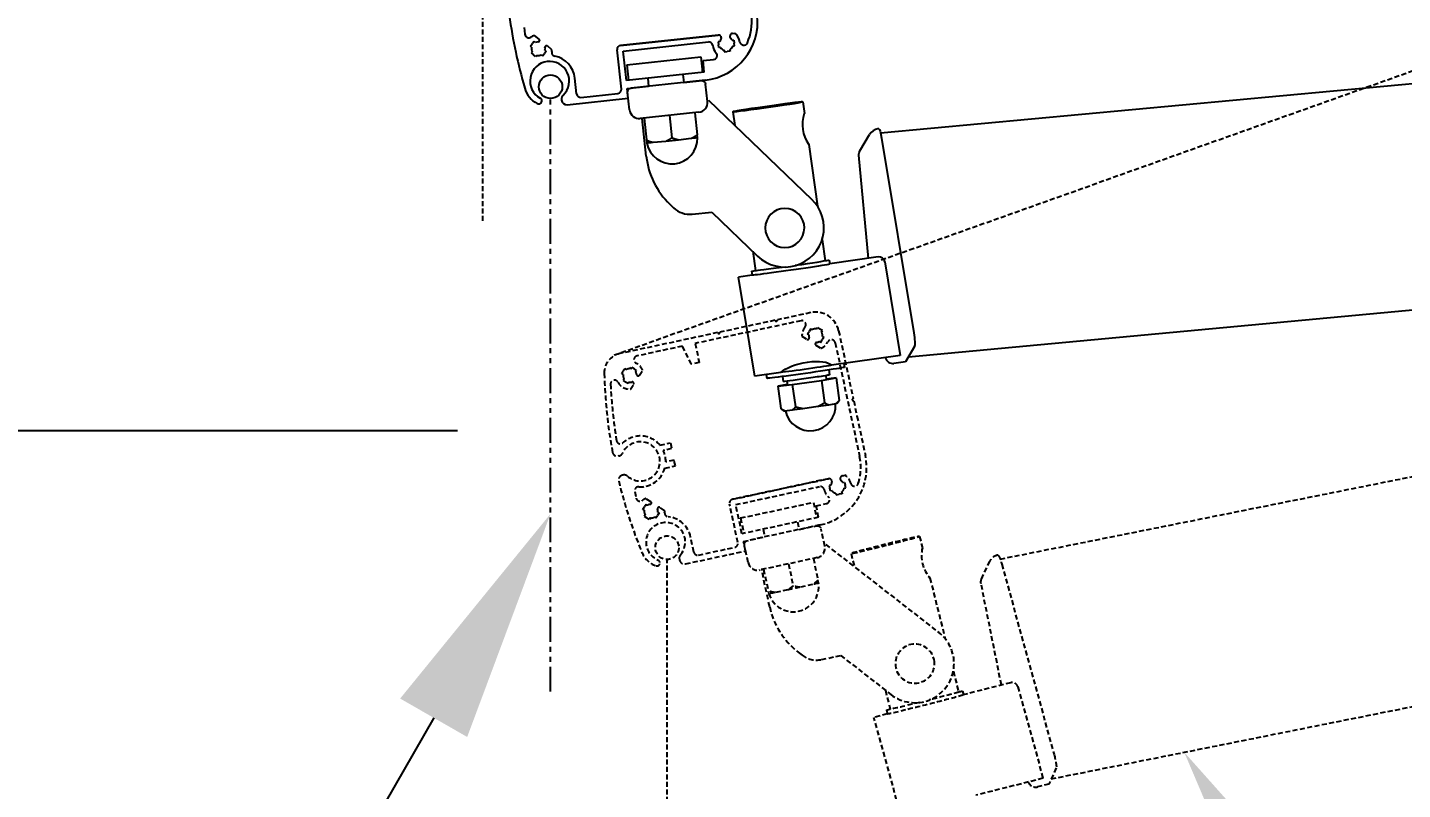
# Model space of a CAD drawing. Header units: millimetres. Extents: x 2183 to 14812, y 264 to 8523.
# Drawn here: x 7991.5 to 8342.5, y 4069.7 to 4264.2 of the extents above; entities that cross this region are included whole.
import ezdxf
from ezdxf import colors
from ezdxf.entities.mleader import LeaderData, LeaderLine
from ezdxf.math import Vec2, Vec3

# ---------------------------------------------------------------- set-up
doc = ezdxf.new("R2010")
doc.units = ezdxf.units.MM
doc.header["$LTSCALE"] = 0.2
doc.linetypes.add('HIDDEN', pattern=[9.525, 6.35, -3.175])
doc.linetypes.add('PHANTOM', pattern=[63.5, 31.75, -6.35, 6.35, -6.35, 6.35, -6.35])
doc.layers.get('Defpoints').update_dxf_attribs({"color": 9})
for name, color, linetype in [('キャンバス', 210, 'PHANTOM'), ('寸法1', 2, 'Continuous'), ('引出線', 2, 'Continuous'), ('製品', 4, 'Continuous'), ('隠れ線', 5, 'HIDDEN')]:
    doc.layers.add(name, color=color, linetype=linetype)
doc.styles.add('TENPAL（ｺﾞｼｯｸ)', font='MS PGothic.ttf')
doc.dimstyles.new('030-TENPAL', dxfattribs={"dimscale": 30, "dimtxt": 2, "dimasz": 2.5, "dimexe": 0, "dimexo": 3, "dimgap": 0.5, "dimtad": 1, "dimlfac": -1, "dimdsep": 46, "dimtxsty": 'TENPAL（ｺﾞｼｯｸ)', "dimblk1": 'DOTSMALL', "dimblk2": 'DOTSMALL', "dimsah": 1, "dimcen": 3, "dimazin": 2, "dimtfac": 1, "dimtofl": 0, "dimtmove": 0, "dimatfit": 3, "dimfxl": 1, "dimtolj": 1, "dimtzin": 0, "dimarcsym": 0})

# ---------------------------------------------------------------- blocks, each defined once
blk = doc.blocks.new('_DOTSMALL')
at = {"color": 0, "linetype": 'ByBlock', "const_width": 0.5}
blk.add_lwpolyline([(-0.0625, 0, 1), (0.0625, 0, 1)], format="xyb", close=True, dxfattribs=at)
blk = doc.blocks.new('*D86')
at = {"layer": 'Defpoints', "color": 0, "transparency": 16777216}
for p in [(9396.78, 4656.93), (7313.4, 4161.23), (8191.29, 4161.23)]:
    blk.add_point(p, dxfattribs=at)
at = {"layer": '寸法1', "color": 0, "lineweight": -2, "transparency": 16777216}
for p, q in [((9306.78, 4656.93), (7313.4, 4656.93)), ((7313.4, 4656.93), (7313.4, 4161.23)), ((8101.29, 4161.23), (7313.4, 4161.23))]:
    blk.add_line(p, q, dxfattribs=at)
at = {"layer": '寸法1', "color": 0, "lineweight": -2, "transparency": 16777216, "xscale": 75, "yscale": 75, "zscale": 75}
for p, rotation in [((7313.4, 4656.93), 90), ((7313.4, 4161.23), 270)]:
    blk.add_blockref('_DOTSMALL', p, dxfattribs=dict(at, rotation=rotation))
at = {"layer": '寸法1', "color": 0, "transparency": 16777216, "insert": (7268.4, 4409.08), "char_height": 60, "attachment_point": 5, "rotation": 90, "style": 'TENPAL（ｺﾞｼｯｸ)'}
blk.add_mtext('\\A1;H=496', dxfattribs=at)
blk = doc.blocks.new('*D88')
at = {"layer": 'Defpoints', "color": 0, "transparency": 16777216}
for p in [(8191.29, 4161.23), (7313.4, 1356.93), (7965.37, 1356.93)]:
    blk.add_point(p, dxfattribs=at)
at = {"layer": '寸法1', "color": 0, "lineweight": -2, "transparency": 16777216}
for p, q in [((8101.29, 4161.23), (7313.4, 4161.23)), ((7313.4, 4161.23), (7313.4, 1356.93)), ((7875.37, 1356.93), (7313.4, 1356.93))]:
    blk.add_line(p, q, dxfattribs=at)
at = {"layer": '寸法1', "color": 0, "lineweight": -2, "transparency": 16777216, "xscale": 75, "yscale": 75, "zscale": 75}
for p, rotation in [((7313.4, 4161.23), 90), ((7313.4, 1356.93), 270)]:
    blk.add_blockref('_DOTSMALL', p, dxfattribs=dict(at, rotation=rotation))
at = {"layer": '寸法1', "color": 0, "transparency": 16777216, "insert": (7268.4, 2759.08), "char_height": 60, "attachment_point": 5, "rotation": 90, "style": 'TENPAL（ｺﾞｼｯｸ)'}
blk.add_mtext('\\A1;2804', dxfattribs=at)
blk = doc.blocks.new('*D89')
at = {"layer": 'Defpoints', "color": 0, "transparency": 16777216}
for p in [(9396.78, 4656.93), (7163.4, 1356.93), (7965.37, 1356.93)]:
    blk.add_point(p, dxfattribs=at)
at = {"layer": '寸法1', "color": 0, "lineweight": -2, "transparency": 16777216}
for p, q in [((9306.78, 4656.93), (7163.4, 4656.93)), ((7163.4, 4656.93), (7163.4, 1356.93)), ((7875.37, 1356.93), (7163.4, 1356.93))]:
    blk.add_line(p, q, dxfattribs=at)
at = {"layer": '寸法1', "color": 0, "lineweight": -2, "transparency": 16777216, "xscale": 75, "yscale": 75, "zscale": 75}
for p, rotation in [((7163.4, 4656.93), 90), ((7163.4, 1356.93), 270)]:
    blk.add_blockref('_DOTSMALL', p, dxfattribs=dict(at, rotation=rotation))
at = {"layer": '寸法1', "color": 0, "transparency": 16777216, "insert": (7118.4, 3006.93), "char_height": 60, "attachment_point": 5, "rotation": 90, "style": 'TENPAL（ｺﾞｼｯｸ)'}
blk.add_mtext('\\A1;3300', dxfattribs=at)

msp = doc.modelspace()

# ---------------------------------------------------------------- linework, layer by layer
at = {"layer": 'キャンバス', "color": 210, "extrusion": (0.965926, -0.258819, 0)}
msp.add_line((8125, 4094.669), (8125, 4246.081), dxfattribs=at)
at = {"layer": '製品'}
for p, q in [((8209.238, 4237.299), (8693.988, 4282.441)), ((8118.279, 4264.203), (8118.464, 4262.472)), ((8122.076, 4261.192), (8120.896, 4262.143)), ((8167.801, 4262.286), (8142.906, 4259.624)), ((8142.906, 4259.624), (8167.801, 4262.286)), ((8168.441, 4262.003), (8168.496, 4261.928)), ((8170.868, 4262.262), (8170.831, 4262.177)), ((8171.434, 4262.675), (8172.089, 4262.745)), ((8119.849, 4259.455), (8120.32, 4260.039)), ((8120.175, 4259.192), (8119.849, 4259.455)), ((8120.3, 4258.023), (8120.037, 4257.697)), ((8120.3, 4258.023), (8120.037, 4257.697)), ((8120.3, 4258.023), (8120.037, 4257.697)), ((8120.3, 4258.023), (8120.037, 4257.697)), ((8120.037, 4257.697), (8120.62, 4257.226)), ((8120.037, 4257.697), (8120.62, 4257.226)), ((8120.037, 4257.697), (8120.62, 4257.226)), ((8120.037, 4257.697), (8120.62, 4257.226)), ((8120.79, 4260.623), (8120.32, 4260.039)), ((8121.116, 4260.36), (8120.79, 4260.623)), ((8122.202, 4260.865), (8122.196, 4260.829)), ((8122.962, 4256.943), (8123.433, 4257.527)), ((8123.904, 4258.111), (8123.433, 4257.527)), ((8123.578, 4258.374), (8123.904, 4258.111)), ((8123.842, 4259.542), (8123.808, 4259.529)), ((8125.367, 4258.536), (8124.188, 4259.488)), ((8143.092, 4248.481), (8142.018, 4258.523)), ((8143.563, 4258.186), (8165.303, 4260.511)), ((8144.371, 4250.629), (8143.563, 4258.186)), ((8168.228, 4260.608), (8167.811, 4260.564)), ((8167.811, 4260.564), (8167.891, 4259.818)), ((8167.971, 4259.072), (8167.891, 4259.818)), ((8168.387, 4259.117), (8167.971, 4259.072)), ((8169.302, 4258.379), (8169.346, 4257.962)), ((8169.302, 4258.379), (8169.346, 4257.962)), ((8169.302, 4258.379), (8169.346, 4257.962)), ((8169.302, 4258.379), (8169.346, 4257.962)), ((8169.346, 4257.962), (8170.092, 4258.042)), ((8169.346, 4257.962), (8170.092, 4258.042)), ((8169.346, 4257.962), (8170.092, 4258.042)), ((8169.346, 4257.962), (8170.092, 4258.042)), ((8170.838, 4258.122), (8170.092, 4258.042)), ((8170.838, 4258.122), (8170.092, 4258.042)), ((8170.838, 4258.122), (8170.092, 4258.042)), ((8170.838, 4258.122), (8170.092, 4258.042)), ((8170.838, 4258.122), (8170.092, 4258.042)), ((8170.838, 4258.122), (8170.092, 4258.042)), ((8170.838, 4258.122), (8170.092, 4258.042)), ((8170.838, 4258.122), (8170.092, 4258.042)), ((8170.793, 4258.538), (8170.838, 4258.122)), ((8170.793, 4258.538), (8170.838, 4258.122)), ((8170.793, 4258.538), (8170.838, 4258.122)), ((8170.793, 4258.538), (8170.838, 4258.122)), ((8170.793, 4258.538), (8170.838, 4258.122)), ((8170.793, 4258.538), (8170.838, 4258.122)), ((8170.793, 4258.538), (8170.838, 4258.122)), ((8170.793, 4258.538), (8170.838, 4258.122)), ((8171.372, 4260.945), (8171.788, 4260.989)), ((8171.531, 4259.453), (8171.948, 4259.498)), ((8171.788, 4260.989), (8171.868, 4260.243)), ((8171.948, 4259.498), (8171.868, 4260.243)), ((8121.204, 4256.756), (8120.62, 4257.226)), ((8121.204, 4256.756), (8120.62, 4257.226)), ((8121.204, 4256.756), (8120.62, 4257.226)), ((8121.204, 4256.756), (8120.62, 4257.226)), ((8121.204, 4256.756), (8120.62, 4257.226)), ((8121.204, 4256.756), (8120.62, 4257.226)), ((8121.204, 4256.756), (8120.62, 4257.226)), ((8121.204, 4256.756), (8120.62, 4257.226)), ((8121.467, 4257.081), (8121.204, 4256.756)), ((8121.467, 4257.081), (8121.204, 4256.756)), ((8121.467, 4257.081), (8121.204, 4256.756)), ((8121.467, 4257.081), (8121.204, 4256.756)), ((8121.467, 4257.081), (8121.204, 4256.756)), ((8121.467, 4257.081), (8121.204, 4256.756)), ((8121.467, 4257.081), (8121.204, 4256.756)), ((8121.467, 4257.081), (8121.204, 4256.756)), ((8122.636, 4257.206), (8122.962, 4256.943)), ((8144.441, 4254.659), (8163.333, 4256.679)), ((8144.441, 4254.659), (8144.866, 4250.682)), ((8163.333, 4256.679), (8163.758, 4252.702)), ((8163.938, 4255.739), (8166.64, 4256.027)), ((8164.257, 4252.756), (8163.938, 4255.739)), ((8131.657, 4247.258), (8131.232, 4251.235)), ((8164.257, 4252.756), (8144.371, 4250.629)), ((8164.47, 4250.767), (8145.578, 4248.746)), ((8149.84, 4251.214), (8150.052, 4249.225)), ((8158.789, 4252.171), (8159.001, 4250.182)), ((8159.001, 4250.182), (8164.47, 4250.767)), ((8132.758, 4246.37), (8142.204, 4247.38)), ((8144.583, 4248.64), (8150.052, 4249.225)), ((8144.849, 4246.154), (8144.583, 4248.64)), ((8145.168, 4243.172), (8144.69, 4247.646)), ((8164.576, 4249.773), (8164.576, 4249.775)), ((8165.055, 4245.299), (8164.576, 4249.773)), ((8122.79, 4245.535), (8122.784, 4245.592)), ((8127.789, 4245.813), (8127.807, 4245.639)), ((8129.238, 4244.485), (8144.849, 4246.154)), ((8165.34, 4245.654), (8191.739, 4220.255)), ((8189.37, 4245.224), (8189.792, 4242.254)), ((8162.835, 4242.547), (8147.92, 4240.952)), ((8149.453, 4231.312), (8148.415, 4241.005)), ((8148.914, 4241.058), (8149.596, 4234.68)), ((8155.377, 4241.749), (8155.991, 4236.014)), ((8161.84, 4242.441), (8162.448, 4236.761)), ((8171.548, 4242.692), (8172.044, 4239.204)), ((8189.792, 4242.254), (8189.791, 4242.253)), ((8162.522, 4236.062), (8162.448, 4236.761)), ((8203.992, 4232.726), (8206.419, 4236.883)), ((8208.782, 4238.369), (8208.582, 4238.34)), ((8154.478, 4235.131), (8151.189, 4234.808)), ((8160.939, 4235.851), (8157.655, 4235.471)), ((8190.916, 4234.335), (8193.158, 4218.558)), ((8209.516, 4235.925), (8217.719, 4186.234)), ((8206.198, 4205.27), (8203.74, 4231.584)), ((8216.343, 4180.128), (8702.199, 4225.429)), ((8155.467, 4219.074), (8156.378, 4218.198)), ((8161.176, 4216.556), (8166.182, 4217.092)), ((8166.182, 4217.092), (8177.872, 4205.845)), ((8194.361, 4210.087), (8195.135, 4204.636)), ((8176.611, 4207.059), (8177.314, 4202.104)), ((8208.641, 4205.622), (8196.259, 4203.839)), ((8176.324, 4201.964), (8176.465, 4200.974)), ((8196.125, 4204.776), (8196.266, 4203.787)), ((8210.335, 4204.382), (8214.277, 4180.499)), ((8176.463, 4200.988), (8172.973, 4200.486)), ((8177.155, 4175.153), (8172.973, 4200.486)), ((8214.277, 4180.499), (8196.761, 4177.977)), ((8217.894, 4182.786), (8215.62, 4178.889)), ((8199.869, 4178.424), (8200.008, 4177.449)), ((8215.62, 4178.889), (8212.657, 4178.462)), ((8183.752, 4176.103), (8177.155, 4175.153)), ((8180.073, 4175.573), (8180.206, 4174.636)), ((8184.183, 4175.081), (8184.363, 4173.818)), ((8185.36, 4173.909), (8185.493, 4172.968)), ((8186.702, 4173.043), (8194.133, 4174.098)), ((8194.133, 4174.098), (8197.875, 4174.726)), ((8194.133, 4174.098), (8194.944, 4168.387)), ((8195.26, 4175.316), (8195.394, 4174.375)), ((8197.875, 4174.726), (8195.385, 4174.439)), ((8196.064, 4176.768), (8196.244, 4175.505)), ((8197.875, 4174.726), (8198.686, 4169.016)), ((8183.013, 4172.617), (8186.702, 4173.043)), ((8185.484, 4173.032), (8183.013, 4172.617)), ((8183.013, 4172.617), (8183.824, 4166.906)), ((8186.702, 4173.043), (8187.513, 4167.332)), ((8184.652, 4166.283), (8183.925, 4166.828)), ((8186.71, 4166.503), (8184.834, 4166.287)), ((8193.221, 4167.404), (8189.443, 4166.867)), ((8197.869, 4168.137), (8195.967, 4167.817)), ((8198.064, 4168.188), (8198.654, 4168.972))]:
    msp.add_line(p, q, dxfattribs=at)
msp.add_circle((8125, 4249.081), 3, dxfattribs=at)
for centre, radius, start, end in [((8243.293, 4284.842), 130, 187.75033, 196.12984), ((8162.875, 4265.682), 15, 276.10419, 6.10419), ((8162.875, 4265.682), 13.5, 336.4287, 6.10419), ((8119.459, 4262.579), 1, 186.10419, 302.49199), ((8121.876, 4258.783), 3.5, 106.25428, 122.49199), ((8121.856, 4260.919), 0.35, 351.10419, 51.10419), ((8167.876, 4261.59), 0.7, 36.10419, 96.10419), ((8169.88, 4260.031), 1.75, 142.70574, 160.72725), ((8167.93, 4261.515), 0.7, 322.70574, 36.10419), ((8171.471, 4261.894), 0.7, 156.10419, 229.50264), ((8171.508, 4261.979), 0.7, 96.10419, 156.10419), ((8169.88, 4260.031), 1.75, 31.48112, 49.50264), ((8169.88, 4260.031), 3.5, 8.33768, 50.8521), ((8121.876, 4258.783), 1.75, 166.48112, 205.72725), ((8121.876, 4258.783), 1.75, 90.69826, 115.72725), ((8121.851, 4260.883), 0.35, 270.69826, 351.10419), ((8121.876, 4258.783), 1.75, 346.48112, 11.51012), ((8123.934, 4259.202), 0.35, 111.10419, 191.51012), ((8123.968, 4259.215), 0.35, 51.10419, 111.10419), ((8126.286, 4257.889), 1, 168.53707, 258.32486), ((8121.876, 4258.783), 3.5, 348.53707, 355.95409), ((8143.012, 4258.63), 1, 96.10419, 186.10419), ((8165.409, 4259.516), 1, 6.56305, 96.10419), ((8169.88, 4260.031), 3.5, 186.56305, 221.96276), ((8166.533, 4257.022), 1, 276.10419, 41.96276), ((8169.88, 4260.031), 1.75, 211.48112, 250.72725), ((8169.88, 4260.031), 1.75, 301.48112, 340.72725), ((8174.332, 4260.683), 1, 188.33768, 336.4287), ((8124.769, 4250.544), 5, 313.20179, 241.42607), ((8121.876, 4258.783), 1.75, 256.48112, 295.72725), ((8124.769, 4250.544), 6.5, 6.10419, 78.32486), ((8124.439, 4250.374), 6.249, 195.28981, 243.27723), ((8132.651, 4247.364), 1, 186.10419, 276.10419), ((8142.098, 4248.374), 1, 276.10419, 6.10419), ((8121.988, 4245.507), 0.8, 243.27723, 6.10419), ((8121.995, 4245.45), 0.8, 6.10419, 61.42607), ((8129.081, 4245.952), 1.3, 133.20179, 186.10419), ((8129.1, 4245.777), 1.3, 186.10419, 276.10419), ((8162.569, 4245.033), 2.5, 276.10419, 6.10416), ((8147.654, 4243.438), 2.5, 186.23909, 276.10419), ((8198.103, 4239.394), 8.79, 161.01932, 215.15112), ((8209.01, 4235.37), 3, 98.19511, 149.72542), ((8156.003, 4235.896), 6.5, 190.77811, 1.4302), ((8169.332, 4233.485), 19.997, 186.23975, 226.10755), ((8184.806, 4213.051), 10, 226.10764, 46.99172), ((8160.538, 4222.523), 6, 226.10867, 276.10405), ((8208.855, 4204.138), 1.5, 9.37354, 98.19511), ((8212.372, 4180.443), 2.002, 194.39579, 278.16286), ((8191.288, 4167.732), 6.5, 192.72768, 3.43723)]:
    msp.add_arc(centre, radius, start, end, dxfattribs=at)
at = {"layer": '製品', "extrusion": (0, 0, -1)}
for centre, major_axis, ratio, start_param, end_param in [((8163.582, 4249.666), (-0.994, -0.109), 0.9998874, 1.5731512, 3.1415927), ((8145.684, 4247.752), (0.994, 0.109), 0.9998874, 3.1439475, 4.7147438), ((8180.459, 4243.958), (8.911, 1.266), 0.0148774, 1.4863233, 7.7695086), ((8209.209, 4235.399), (-0.428, 2.969), 0.1278461, 0, 1.4112645), ((8156.056, 4235.399), (6.736, 0.72), 0.0150037, 2.379902, 2.8560152), ((8156.056, 4235.399), (6.736, 0.72), 0.0150037, 1.3327044, 1.8088175), ((8156.056, 4235.399), (6.736, 0.72), 0.0150037, 0.2855068, 0.7616199), ((8206.759, 4231.516), (2.984, -0.66), 0.7837576, 2.8949915, 3.3881939), ((8184.809, 4213.02), (4.97, 0.543), 0.9998874, 0.109729, 6.3929143), ((8186.225, 4203.37), (9.901, 1.406), 0.0148774, 3.1415927, 3.5926195), ((8186.366, 4202.38), (9.901, 1.406), 0.0148774, 0, 3.1415927), ((8186.225, 4203.37), (8.911, 1.266), 0.0148774, 1.7189378, 3.1415927), ((8186.225, 4203.37), (8.911, 1.266), 0.0148774, 0, 1.431483), ((8186.225, 4203.37), (9.901, 1.406), 0.0148774, 5.8321585, 6.2831853), ((8217.412, 4185.709), (-0.428, 2.969), 0.1278461, 1.4112645, 2.9820608), ((8190.107, 4176.042), (9.901, 1.406), 0.0148774, 0, 3.1415927), ((8190.082, 4176.219), (-6.877, -1.351), 0.3452166, 0.4748106, 2.9596867), ((8189.966, 4177.032), (6.93, 0.985), 0.0148774, 1.4425851, 2.6850231), ((8189.966, 4177.032), (6.93, 0.985), 0.0148774, 0.2001471, 1.4425851), ((8190.303, 4174.661), (5.94, 0.844), 0.0148774, 1.5769755, 3.1415927), ((8190.303, 4174.661), (5.94, 0.844), 0.0148774, 0, 1.5769755), ((8191.358, 4167.237), (6.707, 0.953), 0.0148774, 2.9097152, 3.1267131), ((8191.358, 4167.237), (6.707, 0.953), 0.0148774, 1.8625176, 2.3386307), ((8191.358, 4167.237), (6.707, 0.953), 0.0148774, 0.8153202, 1.2914334), ((8191.358, 4167.237), (6.707, 0.953), 0.0148774, 0.0148796, 0.2442357)]:
    msp.add_ellipse(centre, major_axis=major_axis, ratio=ratio, start_param=start_param, end_param=end_param, dxfattribs=at)
at = {"layer": '製品'}
for points, weights in [([(8162.448, 4236.761), (8161.665, 4236.183), (8160.939, 4235.851)], [1.00435871834, 1.01064443182, 1]), ([(8151.189, 4234.808), (8150.409, 4234.979), (8149.521, 4235.379)], [1, 1.01064443182, 1.00435871834]), ([(8155.991, 4236.014), (8155.207, 4235.45), (8154.478, 4235.131)], [1.00435871866, 1.01064443155, 1]), ([(8157.655, 4235.471), (8156.876, 4235.629), (8155.991, 4236.014)], [1, 1.01064443155, 1.00435871866]), ([(8184.834, 4166.287), (8184.369, 4166.481), (8183.824, 4166.906)], [1, 1.01064443155, 1.00435871866]), ([(8187.513, 4167.332), (8187.105, 4166.797), (8186.71, 4166.503)], [1.00435871834, 1.01064443182, 1]), ([(8189.443, 4166.867), (8188.541, 4166.988), (8187.513, 4167.332)], [1, 1.01064443741, 1.00435872009]), ([(8194.944, 4168.387), (8194.053, 4167.771), (8193.221, 4167.404)], [1.00435872009, 1.01064443741, 1]), ([(8195.967, 4167.817), (8195.496, 4167.988), (8194.944, 4168.387)], [1, 1.01064443182, 1.00435871834]), ([(8198.686, 4169.016), (8198.271, 4168.455), (8197.869, 4168.137)], [1.00435871866, 1.01064443155, 1])]:
    msp.add_rational_spline(points, weights, degree=2, dxfattribs=at)
at = {"layer": '隠れ線', "color": 252, "extrusion": (-0.104528, 0.994522, 0)}
msp.add_line((9321.503, 4600.709), (8141.252, 4180.514, -220.5), dxfattribs=at)
at = {"layer": '隠れ線', "color": 252, "extrusion": (0.965926, -0.258819, 0)}
for p, q in [((8107.696, 4214.818, -220.5), (8107.696, 4366.229, -220.5)), ((8154.769, 3976.987, -220.5), (8154.769, 4128.399, -220.5))]:
    msp.add_line(p, q, dxfattribs=at)
at = {"layer": '隠れ線', "color": 252}
for p, q in [((8239.777, 4128.487, -220.5), (8717.153, 4224.051, -220.5)), ((8191.428, 4191.399, -220.5), (8182.921, 4189.575, -220.5)), ((8188.977, 4189.34, -220.5), (8161.92, 4183.537, -220.5)), ((8182.334, 4189.449, -220.5), (8168.254, 4186.43, -220.5)), ((8192.915, 4187.268, -220.5), (8193.142, 4187.619, -220.5)), ((8192.915, 4187.268, -220.5), (8193.142, 4187.619, -220.5)), ((8192.915, 4187.268, -220.5), (8193.142, 4187.619, -220.5)), ((8192.915, 4187.268, -220.5), (8193.142, 4187.619, -220.5)), ((8192.915, 4187.268, -220.5), (8193.142, 4187.619, -220.5)), ((8192.915, 4187.268, -220.5), (8193.142, 4187.619, -220.5)), ((8192.915, 4187.268, -220.5), (8193.142, 4187.619, -220.5)), ((8192.915, 4187.268, -220.5), (8193.142, 4187.619, -220.5)), ((8193.142, 4187.619, -220.5), (8193.772, 4187.212, -220.5)), ((8193.142, 4187.619, -220.5), (8193.772, 4187.212, -220.5)), ((8193.142, 4187.619, -220.5), (8193.772, 4187.212, -220.5)), ((8193.142, 4187.619, -220.5), (8193.772, 4187.212, -220.5)), ((8193.142, 4187.619, -220.5), (8193.772, 4187.212, -220.5)), ((8193.142, 4187.619, -220.5), (8193.772, 4187.212, -220.5)), ((8193.142, 4187.619, -220.5), (8193.772, 4187.212, -220.5)), ((8193.142, 4187.619, -220.5), (8193.772, 4187.212, -220.5)), ((8167.668, 4186.304, -220.5), (8142.67, 4180.943, -220.5)), ((8189.188, 4185.413, -220.5), (8190.46, 4184.59, -220.5)), ((8190.599, 4185.989, -220.5), (8191.006, 4186.619, -220.5)), ((8190.951, 4185.762, -220.5), (8190.599, 4185.989, -220.5)), ((8190.81, 4184.573, -220.5), (8190.842, 4184.589, -220.5)), ((8191.414, 4187.249, -220.5), (8191.006, 4186.619, -220.5)), ((8191.765, 4187.021, -220.5), (8191.414, 4187.249, -220.5)), ((8193.606, 4184.044, -220.5), (8193.958, 4183.817, -220.5)), ((8194.402, 4186.805, -220.5), (8193.772, 4187.212, -220.5)), ((8194.402, 4186.805, -220.5), (8193.772, 4187.212, -220.5)), ((8194.402, 4186.805, -220.5), (8193.772, 4187.212, -220.5)), ((8194.402, 4186.805, -220.5), (8193.772, 4187.212, -220.5)), ((8193.958, 4183.817, -220.5), (8194.365, 4184.447, -220.5)), ((8194.174, 4186.453, -220.5), (8194.402, 4186.805, -220.5)), ((8194.174, 4186.453, -220.5), (8194.402, 4186.805, -220.5)), ((8194.174, 4186.453, -220.5), (8194.402, 4186.805, -220.5)), ((8194.174, 4186.453, -220.5), (8194.402, 4186.805, -220.5)), ((8194.772, 4185.076, -220.5), (8194.365, 4184.447, -220.5)), ((8194.421, 4185.304, -220.5), (8194.772, 4185.076, -220.5)), ((8198.552, 4186.791, -220.5), (8202.264, 4169.484, -220.5)), ((8158.655, 4182.837, -220.5), (8147.086, 4180.356, -220.5)), ((8161.013, 4178.229, -220.5), (8158.655, 4182.837, -220.5)), ((8161.92, 4183.537, -220.5), (8162.969, 4178.648, -220.5)), ((8192.579, 4183.428, -220.5), (8192.581, 4183.465, -220.5)), ((8192.739, 4183.117, -220.5), (8194.011, 4182.293, -220.5)), ((8197.679, 4183.711, -220.5), (8203.901, 4154.699, -220.5)), ((8143.992, 4177.079, -220.5), (8143.585, 4176.449, -220.5)), ((8143.992, 4177.079, -220.5), (8143.585, 4176.449, -220.5)), ((8143.992, 4177.079, -220.5), (8143.585, 4176.449, -220.5)), ((8143.992, 4177.079, -220.5), (8143.585, 4176.449, -220.5)), ((8144.344, 4176.851, -220.5), (8143.992, 4177.079, -220.5)), ((8144.344, 4176.851, -220.5), (8143.992, 4177.079, -220.5)), ((8144.344, 4176.851, -220.5), (8143.992, 4177.079, -220.5)), ((8144.344, 4176.851, -220.5), (8143.992, 4177.079, -220.5)), ((8145.493, 4177.098, -220.5), (8145.72, 4177.449, -220.5)), ((8145.72, 4177.449, -220.5), (8146.35, 4177.042, -220.5)), ((8146.98, 4176.635, -220.5), (8146.35, 4177.042, -220.5)), ((8162.969, 4178.648, -220.5), (8161.013, 4178.229, -220.5)), ((8143.177, 4175.819, -220.5), (8143.585, 4176.449, -220.5)), ((8143.177, 4175.819, -220.5), (8143.585, 4176.449, -220.5)), ((8143.177, 4175.819, -220.5), (8143.585, 4176.449, -220.5)), ((8143.177, 4175.819, -220.5), (8143.585, 4176.449, -220.5)), ((8143.177, 4175.819, -220.5), (8143.585, 4176.449, -220.5)), ((8143.177, 4175.819, -220.5), (8143.585, 4176.449, -220.5)), ((8143.177, 4175.819, -220.5), (8143.585, 4176.449, -220.5)), ((8143.177, 4175.819, -220.5), (8143.585, 4176.449, -220.5)), ((8143.529, 4175.592, -220.5), (8143.177, 4175.819, -220.5)), ((8143.529, 4175.592, -220.5), (8143.177, 4175.819, -220.5)), ((8143.529, 4175.592, -220.5), (8143.177, 4175.819, -220.5)), ((8143.529, 4175.592, -220.5), (8143.177, 4175.819, -220.5)), ((8143.529, 4175.592, -220.5), (8143.177, 4175.819, -220.5)), ((8143.529, 4175.592, -220.5), (8143.177, 4175.819, -220.5)), ((8143.529, 4175.592, -220.5), (8143.177, 4175.819, -220.5)), ((8143.529, 4175.592, -220.5), (8143.177, 4175.819, -220.5)), ((8143.775, 4174.443, -220.5), (8143.548, 4174.091, -220.5)), ((8143.548, 4174.091, -220.5), (8144.178, 4173.684, -220.5)), ((8144.807, 4173.276, -220.5), (8144.178, 4173.684, -220.5)), ((8145.035, 4173.628, -220.5), (8144.807, 4173.276, -220.5)), ((8146.224, 4173.487, -220.5), (8146.207, 4173.52, -220.5)), ((8146.752, 4176.283, -220.5), (8146.98, 4176.635, -220.5)), ((8147.369, 4175.256, -220.5), (8147.332, 4175.258, -220.5)), ((8147.68, 4175.416, -220.5), (8148.503, 4176.688, -220.5)), ((8145.383, 4171.865, -220.5), (8146.206, 4173.137, -220.5)), ((8202.39, 4168.898, -220.5), (8203.228, 4164.987, -220.5)), ((8252.819, 4072.372, -220.5), (8731.278, 4168.21, -220.5)), ((8203.228, 4164.987, -220.5), (8205.367, 4155.013, -220.5)), ((8152.931, 4157.575, -220.5), (8155.604, 4158.148, -220.5)), ((8155.918, 4156.682, -220.5), (8153.791, 4156.225, -220.5)), ((8155.604, 4158.148, -220.5), (8155.918, 4156.682, -220.5)), ((8142.533, 4154.834, -220.5), (8142.267, 4154.777, -220.5)), ((8154.189, 4151.708, -220.5), (8156.862, 4152.282, -220.5)), ((8156.547, 4153.748, -220.5), (8154.42, 4153.292, -220.5)), ((8156.862, 4152.282, -220.5), (8156.547, 4153.748, -220.5)), ((8143.581, 4149.945, -220.5), (8143.316, 4149.888, -220.5)), ((8195.955, 4149.006, -220.5), (8171.474, 4143.756, -220.5)), ((8171.474, 4143.756, -220.5), (8195.955, 4149.006, -220.5)), ((8196.621, 4148.791, -220.5), (8196.683, 4148.722, -220.5)), ((8199.008, 4149.303, -220.5), (8198.979, 4149.214, -220.5)), ((8199.527, 4149.772, -220.5), (8200.171, 4149.911, -220.5)), ((8146.504, 4145.736, -220.5), (8146.869, 4144.034, -220.5)), ((8172.278, 4142.394, -220.5), (8193.656, 4146.979, -220.5)), ((8196.554, 4147.382, -220.5), (8196.145, 4147.294, -220.5)), ((8196.145, 4147.294, -220.5), (8196.302, 4146.561, -220.5)), ((8196.459, 4145.827, -220.5), (8196.302, 4146.561, -220.5)), ((8196.869, 4145.915, -220.5), (8196.459, 4145.827, -220.5)), ((8197.856, 4145.277, -220.5), (8197.944, 4144.867, -220.5)), ((8197.856, 4145.277, -220.5), (8197.944, 4144.867, -220.5)), ((8197.856, 4145.277, -220.5), (8197.944, 4144.867, -220.5)), ((8197.856, 4145.277, -220.5), (8197.944, 4144.867, -220.5)), ((8199.323, 4145.591, -220.5), (8199.41, 4145.182, -220.5)), ((8199.323, 4145.591, -220.5), (8199.41, 4145.182, -220.5)), ((8199.323, 4145.591, -220.5), (8199.41, 4145.182, -220.5)), ((8199.323, 4145.591, -220.5), (8199.41, 4145.182, -220.5)), ((8199.323, 4145.591, -220.5), (8199.41, 4145.182, -220.5)), ((8199.323, 4145.591, -220.5), (8199.41, 4145.182, -220.5)), ((8199.323, 4145.591, -220.5), (8199.41, 4145.182, -220.5)), ((8199.323, 4145.591, -220.5), (8199.41, 4145.182, -220.5)), ((8199.646, 4148.045, -220.5), (8200.056, 4148.133, -220.5)), ((8199.961, 4146.578, -220.5), (8200.37, 4146.666, -220.5)), ((8200.056, 4148.133, -220.5), (8200.213, 4147.399, -220.5)), ((8200.37, 4146.666, -220.5), (8200.213, 4147.399, -220.5)), ((8148.561, 4141.178, -220.5), (8148.968, 4141.808, -220.5)), ((8149.376, 4142.438, -220.5), (8148.968, 4141.808, -220.5)), ((8150.595, 4143.138, -220.5), (8149.322, 4143.961, -220.5)), ((8149.727, 4142.21, -220.5), (8149.376, 4142.438, -220.5)), ((8150.754, 4142.826, -220.5), (8150.752, 4142.79, -220.5)), ((8152.523, 4141.682, -220.5), (8152.491, 4141.665, -220.5)), ((8172.824, 4132.693, -220.5), (8170.706, 4142.569, -220.5)), ((8173.871, 4134.963, -220.5), (8172.278, 4142.394, -220.5)), ((8173.52, 4138.978, -220.5), (8192.097, 4142.963, -220.5)), ((8192.097, 4142.963, -220.5), (8192.936, 4139.052, -220.5)), ((8192.798, 4142.09, -220.5), (8195.454, 4142.66, -220.5)), ((8193.427, 4139.157, -220.5), (8192.798, 4142.09, -220.5)), ((8197.944, 4144.867, -220.5), (8198.677, 4145.025, -220.5)), ((8197.944, 4144.867, -220.5), (8198.677, 4145.025, -220.5)), ((8197.944, 4144.867, -220.5), (8198.677, 4145.025, -220.5)), ((8197.944, 4144.867, -220.5), (8198.677, 4145.025, -220.5)), ((8199.41, 4145.182, -220.5), (8198.677, 4145.025, -220.5)), ((8199.41, 4145.182, -220.5), (8198.677, 4145.025, -220.5)), ((8199.41, 4145.182, -220.5), (8198.677, 4145.025, -220.5)), ((8199.41, 4145.182, -220.5), (8198.677, 4145.025, -220.5)), ((8199.41, 4145.182, -220.5), (8198.677, 4145.025, -220.5)), ((8199.41, 4145.182, -220.5), (8198.677, 4145.025, -220.5)), ((8199.41, 4145.182, -220.5), (8198.677, 4145.025, -220.5)), ((8199.41, 4145.182, -220.5), (8198.677, 4145.025, -220.5)), ((8148.913, 4140.951, -220.5), (8148.561, 4141.178, -220.5)), ((8149.159, 4139.801, -220.5), (8148.932, 4139.45, -220.5)), ((8149.159, 4139.801, -220.5), (8148.932, 4139.45, -220.5)), ((8149.159, 4139.801, -220.5), (8148.932, 4139.45, -220.5)), ((8149.159, 4139.801, -220.5), (8148.932, 4139.45, -220.5)), ((8148.932, 4139.45, -220.5), (8149.561, 4139.042, -220.5)), ((8148.932, 4139.45, -220.5), (8149.561, 4139.042, -220.5)), ((8148.932, 4139.45, -220.5), (8149.561, 4139.042, -220.5)), ((8148.932, 4139.45, -220.5), (8149.561, 4139.042, -220.5)), ((8150.191, 4138.635, -220.5), (8149.561, 4139.042, -220.5)), ((8150.191, 4138.635, -220.5), (8149.561, 4139.042, -220.5)), ((8150.191, 4138.635, -220.5), (8149.561, 4139.042, -220.5)), ((8150.191, 4138.635, -220.5), (8149.561, 4139.042, -220.5)), ((8150.191, 4138.635, -220.5), (8149.561, 4139.042, -220.5)), ((8150.191, 4138.635, -220.5), (8149.561, 4139.042, -220.5)), ((8150.191, 4138.635, -220.5), (8149.561, 4139.042, -220.5)), ((8150.191, 4138.635, -220.5), (8149.561, 4139.042, -220.5)), ((8150.419, 4138.987, -220.5), (8150.191, 4138.635, -220.5)), ((8150.419, 4138.987, -220.5), (8150.191, 4138.635, -220.5)), ((8150.419, 4138.987, -220.5), (8150.191, 4138.635, -220.5)), ((8150.419, 4138.987, -220.5), (8150.191, 4138.635, -220.5)), ((8150.419, 4138.987, -220.5), (8150.191, 4138.635, -220.5)), ((8150.419, 4138.987, -220.5), (8150.191, 4138.635, -220.5)), ((8150.419, 4138.987, -220.5), (8150.191, 4138.635, -220.5)), ((8150.419, 4138.987, -220.5), (8150.191, 4138.635, -220.5)), ((8151.568, 4139.233, -220.5), (8151.92, 4139.006, -220.5)), ((8151.92, 4139.006, -220.5), (8152.327, 4139.635, -220.5)), ((8152.734, 4140.265, -220.5), (8152.327, 4139.635, -220.5)), ((8152.383, 4140.493, -220.5), (8152.734, 4140.265, -220.5)), ((8154.146, 4140.841, -220.5), (8152.873, 4141.664, -220.5)), ((8173.52, 4138.978, -220.5), (8174.358, 4135.068, -220.5)), ((8193.427, 4139.157, -220.5), (8173.871, 4134.963, -220.5)), ((8193.846, 4137.202, -220.5), (8175.268, 4133.217, -220.5)), ((8179.249, 4136.117, -220.5), (8179.668, 4134.161, -220.5)), ((8188.049, 4138.004, -220.5), (8188.468, 4136.048, -220.5)), ((8188.468, 4136.048, -220.5), (8193.846, 4137.202, -220.5)), ((8194.056, 4136.224, -220.5), (8194.055, 4136.226, -220.5)), ((8194.999, 4131.824, -220.5), (8194.056, 4136.224, -220.5)), ((8161.58, 4130.282, -220.5), (8160.741, 4134.193, -220.5)), ((8162.767, 4129.514, -220.5), (8172.056, 4131.506, -220.5)), ((8174.291, 4133.008, -220.5), (8179.668, 4134.161, -220.5)), ((8174.815, 4130.563, -220.5), (8174.291, 4133.008, -220.5)), ((8175.444, 4127.631, -220.5), (8174.5, 4132.03, -220.5)), ((8195.246, 4132.207, -220.5), (8224.155, 4109.708, -220.5)), ((8219.189, 4134.292, -220.5), (8219.919, 4131.382, -220.5)), ((8219.919, 4131.382, -220.5), (8219.919, 4131.381, -220.5)), ((8152.941, 4127.642, -220.5), (8152.929, 4127.698, -220.5)), ((8157.884, 4128.441, -220.5), (8157.92, 4128.27, -220.5)), ((8159.464, 4127.271, -220.5), (8174.815, 4130.563, -220.5)), ((8193.079, 4128.856, -220.5), (8178.413, 4125.71, -220.5)), ((8192.101, 4128.646, -220.5), (8193.299, 4123.062, -220.5)), ((8201.73, 4129.911, -220.5), (8202.587, 4126.494, -220.5)), ((8235.038, 4123.391, -220.5), (8237.017, 4127.779, -220.5)), ((8239.211, 4129.503, -220.5), (8239.016, 4129.454, -220.5)), ((8180.945, 4116.283, -220.5), (8178.9, 4125.815, -220.5)), ((8179.39, 4125.92, -220.5), (8180.735, 4119.648, -220.5)), ((8185.746, 4127.283, -220.5), (8186.955, 4121.644, -220.5)), ((8240.197, 4127.15, -220.5), (8253.549, 4078.589, -220.5)), ((8191.893, 4121.998, -220.5), (8188.668, 4121.277, -220.5)), ((8193.446, 4122.374, -220.5), (8193.299, 4123.062, -220.5)), ((8221.865, 4123.624, -220.5), (8225.743, 4108.168, -220.5)), ((8240.101, 4096.316, -220.5), (8234.906, 4122.229, -220.5)), ((8185.544, 4120.607, -220.5), (8182.306, 4119.942, -220.5)), ((8188.206, 4104.742, -220.5), (8189.203, 4103.966, -220.5)), ((8194.146, 4102.834, -220.5), (8199.069, 4103.89, -220.5)), ((8199.069, 4103.89, -220.5), (8211.871, 4093.926, -220.5)), ((8227.826, 4099.869, -220.5), (8229.165, 4094.529, -220.5)), ((8242.494, 4096.921, -220.5), (8230.366, 4093.854, -220.5)), ((8210.489, 4095.002, -220.5), (8211.707, 4090.148, -220.5)), ((8230.135, 4094.772, -220.5), (8230.379, 4093.802, -220.5)), ((8244.308, 4095.865, -220.5), (8250.725, 4072.525, -220.5)), ((8210.737, 4089.905, -220.5), (8210.98, 4088.935, -220.5)), ((8210.977, 4088.949, -220.5), (8207.558, 4088.084, -220.5)), ((8214.365, 4063.328, -220.5), (8207.558, 4088.084, -220.5)), ((8254.084, 4075.177, -220.5), (8252.229, 4071.064, -220.5)), ((8250.725, 4072.525, -220.5), (8233.569, 4068.186, -220.5)), ((8252.229, 4071.064, -220.5), (8249.327, 4070.33, -220.5))]:
    msp.add_line(p, q, dxfattribs=at)
msp.add_circle((8154.769, 4131.399, -220.5), 3, dxfattribs=at)
for centre, radius, start, end in [((8192.686, 4185.533, -220.5), 6, 12.10419, 102.10419), ((8182.628, 4189.512, -220.5), 0.3, 192.10419, 12.10419), ((8189.186, 4188.362, -220.5), 1, 321.04663, 102.10419), ((8192.686, 4185.533, -220.5), 3.5, 141.04663, 181.95409), ((8167.961, 4186.367, -220.5), 0.3, 192.10419, 12.10419), ((8190.65, 4184.884, -220.5), 0.35, 237.10419, 297.10419), ((8190.683, 4184.901, -220.5), 0.35, 297.10419, 17.51012), ((8192.686, 4185.533, -220.5), 1.75, 172.48112, 197.51012), ((8192.686, 4185.533, -220.5), 1.75, 82.48112, 121.72725), ((8192.686, 4185.533, -220.5), 1.75, 276.69826, 301.72725), ((8192.686, 4185.533, -220.5), 3.5, 292.25428, 333.16175), ((8192.686, 4185.533, -220.5), 1.75, 352.48112, 31.72725), ((8196.701, 4183.501, -220.5), 1, 12.10419, 153.16175), ((8143.719, 4176.054, -220.5), 5, 102.10419, 181.50135), ((8147.296, 4179.378, -220.5), 1, 102.10419, 243.16175), ((8192.929, 4183.41, -220.5), 0.35, 177.10419, 237.10419), ((8192.931, 4183.447, -220.5), 0.35, 96.69826, 177.10419), ((8145.264, 4175.363, -220.5), 1.75, 82.48112, 121.72725), ((8145.264, 4175.363, -220.5), 3.5, 22.25428, 63.16175), ((8268.676, 4179.329, -220.5), 130, 181.50135, 190.45804), ((8141.324, 4173.189, -220.5), 1, 28.88725, 182.7604), ((8145.264, 4175.363, -220.5), 3.5, 208.88725, 271.95409), ((8145.264, 4175.363, -220.5), 1.75, 172.48112, 211.72725), ((8145.264, 4175.363, -220.5), 1.75, 262.48112, 287.51012), ((8145.896, 4173.36, -220.5), 0.35, 27.10419, 107.51012), ((8145.913, 4173.327, -220.5), 0.35, 327.10419, 27.10419), ((8145.264, 4175.363, -220.5), 1.75, 6.69826, 31.72725), ((8147.35, 4175.608, -220.5), 0.35, 186.69826, 267.10419), ((8147.386, 4175.606, -220.5), 0.35, 267.10419, 327.10419), ((8268.676, 4179.329, -220.5), 128.5, 182.7604, 189.20709), ((8202.327, 4169.191, -220.5), 0.3, 102.10419, 282.10419), ((8147.922, 4153.433, -220.5), 6.5, 39.59061, 132.87505), ((8142.016, 4155.95, -220.5), 1.2, 190.45804, 282.10419), ((8142.819, 4158.929, -220.5), 1, 189.20709, 312.87505), ((8147.922, 4153.433, -220.5), 5, 228.7434, 155.46497), ((8147.922, 4153.433, -220.5), 6.5, 358.76182, 25.44655), ((8142.281, 4156.007, -220.5), 1.2, 282.10419, 335.46497), ((8190.701, 4151.868, -220.5), 15, 282.10419, 12.10419), ((8190.701, 4151.868, -220.5), 13.5, 342.4287, 12.10419), ((8143.567, 4148.715, -220.5), 1.2, 102.10419, 193.75033), ((8143.833, 4148.772, -220.5), 1.2, 48.7434, 102.10419), ((8147.922, 4153.433, -220.5), 6.5, 266.63818, 344.61776), ((8196.102, 4148.322, -220.5), 0.7, 42.10419, 102.10419), ((8196.164, 4148.253, -220.5), 0.7, 328.70574, 42.10419), ((8199.645, 4148.999, -220.5), 0.7, 162.10419, 235.50264), ((8199.674, 4149.088, -220.5), 0.7, 102.10419, 162.10419), ((8198.258, 4146.98, -220.5), 3.5, 14.33768, 56.8521), ((8268.676, 4179.329, -220.5), 130, 193.75033, 202.12984), ((8147.482, 4145.945, -220.5), 1, 86.63818, 192.10419), ((8193.865, 4146.001, -220.5), 1, 12.56305, 102.10419), ((8198.258, 4146.98, -220.5), 3.5, 192.56305, 227.96276), ((8198.258, 4146.98, -220.5), 1.75, 148.70574, 166.72725), ((8198.258, 4146.98, -220.5), 1.75, 217.48112, 256.72725), ((8198.258, 4146.98, -220.5), 1.75, 37.48112, 55.50264), ((8198.258, 4146.98, -220.5), 1.75, 307.48112, 346.72725), ((8202.617, 4148.094, -220.5), 1, 194.33768, 342.4287), ((8147.847, 4144.244, -220.5), 1, 192.10419, 308.49199), ((8150.648, 4140.722, -220.5), 3.5, 112.25428, 128.49199), ((8150.648, 4140.722, -220.5), 1.75, 96.69826, 121.72725), ((8150.403, 4142.807, -220.5), 0.35, 276.69826, 357.10419), ((8150.404, 4142.844, -220.5), 0.35, 357.10419, 57.10419), ((8152.683, 4141.37, -220.5), 0.35, 57.10419, 117.10419), ((8171.684, 4142.778, -220.5), 1, 102.10419, 192.10419), ((8195.244, 4143.638, -220.5), 1, 282.10419, 47.96276), ((8150.648, 4140.722, -220.5), 1.75, 172.48112, 211.72725), ((8150.648, 4140.722, -220.5), 1.75, 262.48112, 301.72725), ((8152.65, 4141.353, -220.5), 0.35, 117.10419, 197.51012), ((8150.648, 4140.722, -220.5), 1.75, 352.48112, 17.51012), ((8155.127, 4140.293, -220.5), 1, 174.53707, 264.32486), ((8150.648, 4140.722, -220.5), 3.5, 354.53707, 1.95409), ((8154.385, 4132.83, -220.5), 6.5, 12.10419, 84.32486), ((8154.385, 4132.83, -220.5), 5, 319.20179, 247.42607), ((8171.846, 4132.484, -220.5), 1, 282.10419, 12.10419), ((8192.555, 4131.3, -220.5), 2.5, 282.10419, 12.10416), ((8228.484, 4129.407, -220.5), 8.79, 167.01932, 221.15112), ((8154.075, 4132.626, -220.5), 6.249, 201.28981, 249.27723), ((8152.147, 4127.53, -220.5), 0.8, 249.27723, 12.10419), ((8152.159, 4127.474, -220.5), 0.8, 12.10419, 67.42607), ((8159.155, 4128.714, -220.5), 1.3, 139.20179, 192.10419), ((8159.191, 4128.542, -220.5), 1.3, 192.10419, 282.10419), ((8162.557, 4130.492, -220.5), 1, 192.10419, 282.10419), ((8239.751, 4126.545, -220.5), 3, 104.19511, 155.72542), ((8177.888, 4128.155, -220.5), 2.5, 192.23909, 282.10419), ((8186.98, 4121.527, -220.5), 6.5, 196.77811, 7.4302), ((8200.487, 4120.523, -220.5), 19.997, 192.23975, 232.10755), ((8218.013, 4101.818, -220.5), 10, 232.10764, 52.99172), ((8192.888, 4108.701, -220.5), 6, 232.10867, 282.10405), ((8242.862, 4095.467, -220.5), 1.5, 15.37354, 104.19511), ((8248.837, 4072.271, -220.5), 2.002, 200.39579, 284.16286)]:
    msp.add_arc(centre, radius, start, end, dxfattribs=at)
at = {"layer": '隠れ線', "color": 252, "extrusion": (0, 0, -1)}
for centre, major_axis, ratio, start_param, end_param in [((8193.078, 4136.014, -220.5), (-0.977, -0.212), 0.9998874, 1.5731512, 3.1415927), ((8175.478, 4132.24, -220.5), (0.977, 0.212), 0.9998874, 3.1439475, 4.7147438), ((8210.459, 4132.101, -220.5), (8.729, 2.19), 0.0148774, 1.4863233, 7.7695086), ((8239.947, 4126.595, -220.5), (-0.736, 2.908), 0.1278461, 0, 1.4112645), ((8187.085, 4121.039, -220.5), (6.624, 1.42), 0.0150037, 1.3327044, 1.8088175), ((8187.085, 4121.039, -220.5), (6.624, 1.42), 0.0150037, 0.2855068, 0.7616199), ((8237.916, 4122.476, -220.5), (3.036, -0.344), 0.7837576, 2.8949915, 3.3881939), ((8187.085, 4121.039, -220.5), (6.624, 1.42), 0.0150037, 2.379902, 2.8560152), ((8218.019, 4101.788, -220.5), (4.886, 1.06), 0.9998874, 0.109729, 6.3929143), ((8220.679, 4091.369, -220.5), (9.699, 2.434), 0.0148774, 0, 3.1415927), ((8220.436, 4092.338, -220.5), (8.729, 2.19), 0.0148774, 0, 1.431483), ((8220.436, 4092.338, -220.5), (9.699, 2.434), 0.0148774, 5.8321585, 6.2831853), ((8220.436, 4092.338, -220.5), (9.699, 2.434), 0.0148774, 3.1415927, 3.5926195), ((8220.436, 4092.338, -220.5), (8.729, 2.19), 0.0148774, 1.7189378, 3.1415927), ((8253.298, 4078.034, -220.5), (-0.736, 2.908), 0.1278461, 1.4112645, 2.9820608)]:
    msp.add_ellipse(centre, major_axis=major_axis, ratio=ratio, start_param=start_param, end_param=end_param, dxfattribs=at)
at = {"layer": '隠れ線', "color": 252}
for points, weights in [([(8186.955, 4121.644, -220.5), (8186.234, 4121.001, -220.5), (8185.544, 4120.607, -220.5)], [1.00435871866, 1.01064443155, 1]), ([(8188.668, 4121.277, -220.5), (8187.876, 4121.353, -220.5), (8186.955, 4121.644, -220.5)], [1, 1.01064443155, 1.00435871866]), ([(8193.299, 4123.062, -220.5), (8192.581, 4122.404, -220.5), (8191.893, 4121.998, -220.5)], [1.00435871834, 1.01064443182, 1]), ([(8182.306, 4119.942, -220.5), (8181.512, 4120.031, -220.5), (8180.588, 4120.336, -220.5)], [1, 1.01064443182, 1.00435871834])]:
    msp.add_rational_spline(points, weights, degree=2, dxfattribs=at)

# ---------------------------------------------------------------- dimensions: what is measured, and where the dimension line sits
at = {"layer": '寸法1'}
dim = msp.add_linear_dim(base=(7163.395, 1356.927), p1=(9396.776, 4656.927), p2=(7965.371, 1356.927), angle=90, dimstyle='030-TENPAL', dxfattribs=at)
dim.commit()
dim.dimension.update_dxf_attribs({"geometry": '*D89', "text_midpoint": (7118.395, 3006.927)})
dim = msp.add_linear_dim(base=(7313.395, 4161.232), p1=(9396.776, 4656.927), p2=(8191.288, 4161.232), angle=90, text='H=<>', dimstyle='030-TENPAL', override={"dimdec": 0}, dxfattribs=at)
dim.commit()
dim.dimension.update_dxf_attribs({"geometry": '*D86', "text_midpoint": (7268.395, 4409.079)})
dim = msp.add_linear_dim(base=(7313.395, 1356.927), p1=(8191.288, 4161.232), p2=(7965.371, 1356.927), angle=90, dimstyle='030-TENPAL', override={"dimdec": 0, "dimtmove": 1}, dxfattribs=at)
dim.commit()
dim.dimension.update_dxf_attribs({"geometry": '*D88', "text_midpoint": (7268.395, 2759.079)})

# ---------------------------------------------------------------- leaders
at = {"layer": '引出線'}
ml = msp.add_multileader_mtext('Standard', dxfattribs=at)
ml.set_content('フリル H=150\\Pストレート', color=2, style='TENPAL（ｺﾞｼｯｸ)')
ml.set_leader_properties(color=2)
ml.build(insert=Vec2(0, 0))
ml.multileader.update_dxf_attribs({"dogleg_length": 60, "arrow_head_size": 60})
ctx = ml.context
ctx.base_point, ctx.char_height, ctx.arrow_head_size, ctx.landing_gap_size, ctx.plane_origin = Vec3(7340.389, 3804.117), 60, 60, 30, Vec3(7375, 5395.541)
ctx.text_align_type = 2
notes = []
notes.append((ctx, [(0, (1, 1, 0), (7932.548, 3804.117), (-1, 0), 60, [(0, [(8125, 4140.041)], 0, [])])]))
ctx.mtext.insert, ctx.mtext.alignment, ctx.mtext.flow_direction = Vec3(7842.548, 3835.651), 3, 5
ml = msp.add_multileader_mtext('Standard', dxfattribs=at)
ml.set_content('（風速10m/s時\\P想定揺れ幅）', color=2, style='TENPAL（ｺﾞｼｯｸ)')
ml.set_leader_properties(color=2)
ml.build(insert=Vec2(0, 0))
ml.multileader.update_dxf_attribs({"dogleg_length": 60, "arrow_head_size": 60})
ctx = ml.context
ctx.base_point, ctx.char_height, ctx.arrow_head_size, ctx.landing_gap_size, ctx.plane_origin = Vec3(8623.738, 3642.314, -220.5), 60, 60, 30, Vec3(9636.769, 5334.672, -220.5)
notes.append((ctx, [(0, (1, 1, 0), (8563.738, 3642.314, -220.5), (1, 0), 60, [(0, [(8286.769, 4079.172, -220.5)], 0, [])])]))
ctx.mtext.insert, ctx.mtext.flow_direction = Vec3(8653.738, 3676.405, -220.5), 5
for ctx, leaders in notes:
    for number, flags, end, landing, length, lines in leaders:
        leader = LeaderData()
        leader.index, (leader.has_last_leader_line, leader.has_dogleg_vector, leader.attachment_direction) = number, flags
        leader.last_leader_point, leader.dogleg_vector, leader.dogleg_length = Vec3(end), Vec3(landing), length
        for number, points, colour, breaks in lines:
            line = LeaderLine()
            line.index, line.vertices, line.color, line.breaks = number, Vec3.list(points), colors.encode_raw_color(colour), breaks
            leader.lines.append(line)
        ctx.leaders.append(leader)

doc.saveas('drawing.dxf')
